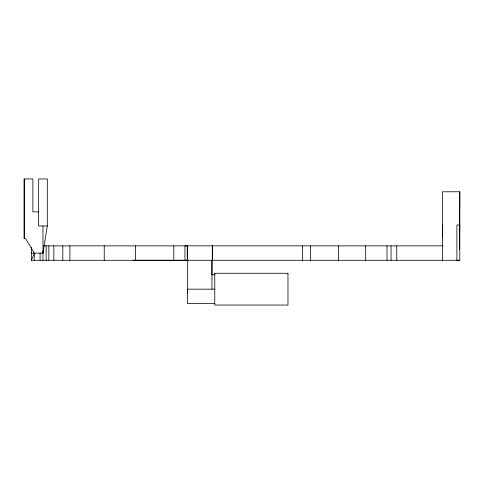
<?xml version="1.0" encoding="UTF-8"?>
<svg xmlns="http://www.w3.org/2000/svg" width="484" height="484" viewBox="0 0 484 484"><rect width="100%" height="100%" fill="white"/><g stroke="black" fill="none" stroke-linecap="round" stroke-linejoin="round"><path stroke-width="0.73" d="M34.213 260.289L34.352 253.126L25.646 238.685L24.2 238.685L24.2 178.947L32.87 178.947L32.87 211.883L38.647 211.883M31.363 253.126L42.979 253.126L42.979 225.968M187.254 260.289L187.254 245.848L184.955 245.842L184.955 260.289L187.254 260.295L31.363 260.289L31.363 247.348M211.95 274.724L211.95 260.289L459.8 260.289L459.788 191.779L442.455 191.779L442.455 260.289M214.769 289.172L187.598 289.172L187.598 292.899M214.769 273.811L214.769 274.731L211.75 274.724M459.558 249.653L459.788 191.779M459.552 239.955L459.788 224.999M42.979 253.126L47.317 225.968L47.317 178.947L38.647 178.947L38.647 225.968L47.317 225.968M31.363 260.289L34.352 253.126M456.557 260.289L459.8 260.289M187.598 260.289L187.974 260.295L187.598 260.289L187.598 245.848L187.598 303.607L214.769 303.607M186.316 260.301L187.974 260.295M43.475 245.848L442.921 245.848M133.003 260.289L211.95 260.289L211.95 289.172M459.8 225.036L456.902 224.999L456.902 260.289M442.624 232.447L442.455 224.999L442.612 237.015M396.753 245.848L396.753 260.289M391.054 245.848L391.054 260.289M387.006 245.848L387.006 260.289M365.686 245.848L365.686 260.289M338.376 245.848L338.376 260.289M310.528 245.848L310.528 260.289M302.415 245.848L302.415 260.289M173.798 245.842L173.798 260.289M135.478 245.848L135.478 260.289M104.242 245.848L104.242 260.289M69.908 245.848L69.908 260.289M62.811 245.848L62.811 260.289M53.863 245.848L53.863 260.289M48.854 245.848L48.854 260.289M46.143 245.848L46.143 260.289M42.979 250.9L42.979 260.289M40.093 253.126L40.093 260.289M24.2 178.947L24.2 238.685M212.325 245.848L212.325 260.289L212.325 245.848M287.968 273.272L214.769 273.272L214.769 305.053L287.968 305.053L287.968 273.272"/></g></svg>
